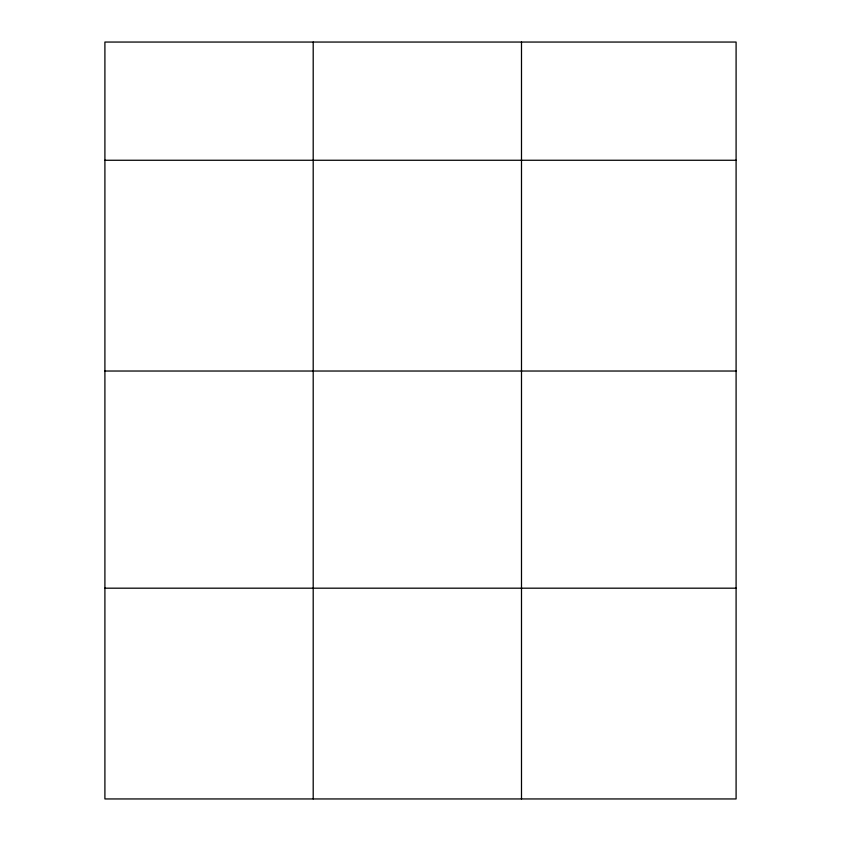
<?xml version="1.0" encoding="UTF-8"?>
<svg xmlns="http://www.w3.org/2000/svg" width="841" height="841" viewBox="0 0 841 841"><rect width="100%" height="100%" fill="white"/><g stroke="black" fill="none" stroke-linecap="round" stroke-linejoin="round"><path stroke-width="1.26" d="M736.096 371.028L736.096 42.05L104.904 42.05L104.904 798.95L736.096 798.95L736.096 371.028L104.904 371.028M104.904 160.263L736.096 160.263M104.904 588.185L736.096 588.185M521.494 42.05L521.494 798.95M313.199 42.05L313.199 798.95"/></g></svg>
